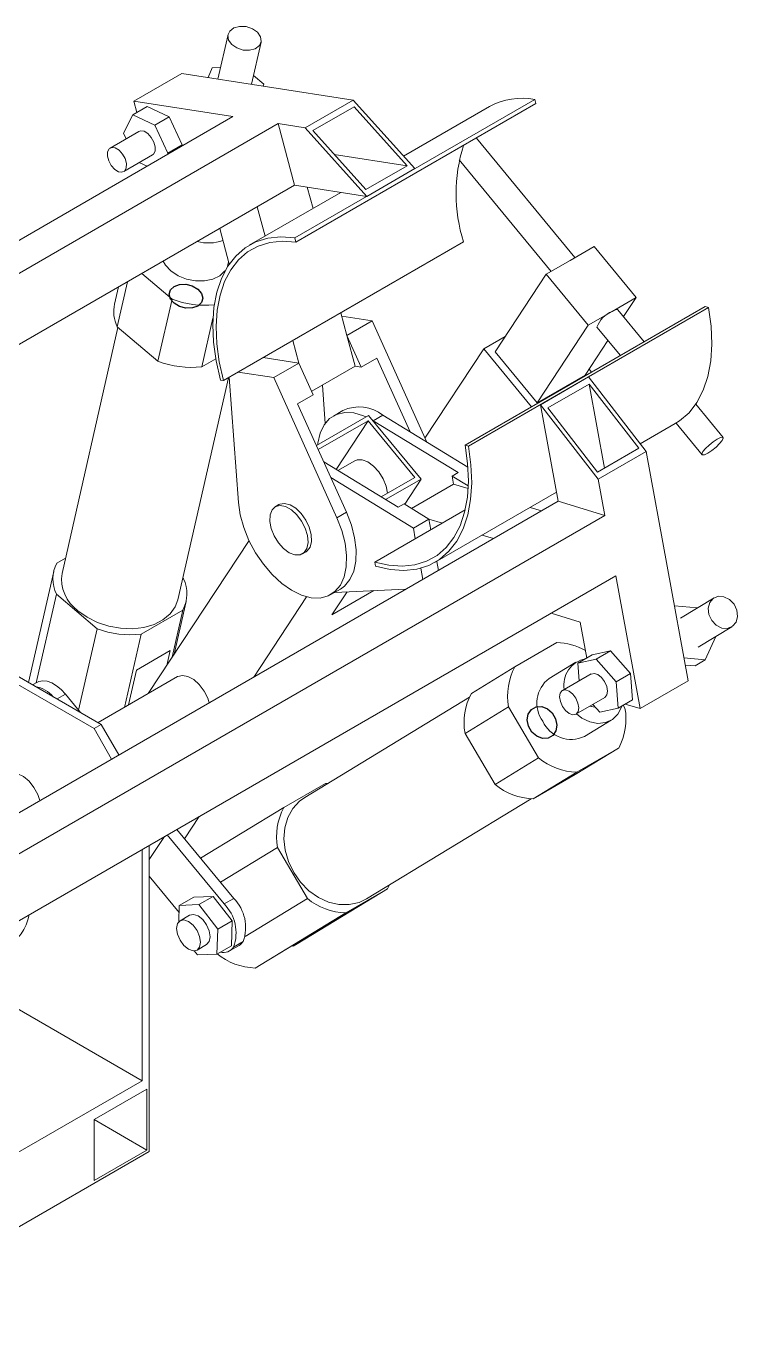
# Model space of a CAD drawing. Header units: millimetres. Extents: x 174 to 988, y 116 to 750.
# Drawn here: x 935.2 to 987.6, y 175.5 to 272.6 of the extents above; entities that cross this region are included whole.
import ezdxf

# ---------------------------------------------------------------- set-up
doc = ezdxf.new("R2010")
doc.units = ezdxf.units.MM

msp = doc.modelspace()

# ---------------------------------------------------------------- linework, layer by layer
at = {"color": 7, "linetype": 'Continuous', "lineweight": 15}
for p, q in [((950.039, 271.953), (949.293, 268.675)), ((951.77, 268.291), (952.477, 271.398)), ((943.1, 267.045), (946.635, 269.086)), ((959.252, 267.133), (946.635, 269.086)), ((948.868, 269.505), (948.569, 268.787)), ((949.492, 269.546), (948.868, 269.505)), ((952.668, 268.305), (951.917, 268.939)), ((952.608, 268.161), (952.668, 268.305)), ((952.668, 268.305), (952.634, 268.157)), ((950.404, 265.914), (943.1, 267.045)), ((943.322, 266.216), (943.1, 267.045)), ((972.626, 267.186), (954.948, 256.981)), ((955.717, 265.092), (959.252, 267.133)), ((963.787, 262.084), (959.252, 267.133)), ((972.626, 267.186), (972.711, 266.869)), ((943.017, 266.04), (944.078, 266.652)), ((945.702, 265.907), (944.078, 266.652)), ((972.711, 266.869), (955.033, 256.663)), ((959.322, 266.637), (956.282, 264.881)), ((963.222, 262.294), (959.322, 266.637)), ((969.285, 266.653), (962.962, 263.002)), ((900.907, 237.34), (950.404, 265.914)), ((904.227, 236.826), (953.724, 265.4)), ((943.017, 266.04), (942.35, 264.704)), ((944.642, 265.295), (943.017, 266.04)), ((944.642, 265.295), (945.702, 265.907)), ((945.599, 263.215), (944.642, 265.295)), ((946.659, 263.827), (945.702, 265.907)), ((955.717, 265.092), (953.724, 265.4)), ((953.724, 265.4), (954.939, 260.865)), ((943.474, 264.826), (941.353, 263.601)), ((942.35, 264.704), (942.542, 264.287)), ((960.252, 260.042), (955.717, 265.092)), ((956.282, 264.881), (960.182, 260.539)), ((975.58, 255.539), (968.328, 264.338)), ((945.546, 263.11), (945.599, 263.215)), ((945.599, 263.215), (946.659, 263.827)), ((946.607, 263.722), (946.659, 263.827)), ((942.353, 261.869), (944.474, 263.093)), ((943.504, 262.533), (944.086, 262.267)), ((963.222, 262.294), (957.86, 263.124)), ((960.182, 260.539), (963.222, 262.294)), ((967.064, 262.727), (973.824, 254.525)), ((963.787, 262.084), (960.252, 260.042)), ((908.454, 234.029), (954.939, 260.865)), ((958.346, 260.338), (951.607, 256.448)), ((960.252, 260.042), (954.939, 260.865)), ((955.878, 260.72), (956.297, 259.155)), ((952.183, 259.274), (952.761, 257.114)), ((950.127, 255.065), (949.426, 257.682)), ((967.384, 256.694), (949.706, 246.489)), ((954.948, 256.981), (955.033, 256.663)), ((976.99, 256.353), (975.222, 255.333)), ((980.087, 252.596), (976.99, 256.353)), ((950.034, 255.026), (950.082, 255.236)), ((975.222, 255.333), (973.455, 254.312)), ((942.627, 253.757), (941.873, 250.443)), ((943.68, 254.365), (945.915, 252.475)), ((969.702, 248.611), (973.455, 254.312)), ((973.455, 254.312), (976.551, 250.555)), ((941.967, 253.376), (941.681, 252.12)), ((945.915, 252.475), (944.876, 247.905)), ((978.319, 251.575), (980.087, 252.596)), ((979.163, 251.192), (980.087, 252.596)), ((985.174, 251.926), (967.496, 241.72)), ((985.415, 251.852), (967.737, 241.647)), ((976.551, 250.555), (978.319, 251.575)), ((980.691, 249.338), (978.75, 251.693)), ((985.415, 251.852), (985.174, 251.926)), ((948.929, 251.078), (948.115, 247.501)), ((958.352, 251.48), (958.799, 249.814)), ((958.419, 251.231), (960.655, 250.885)), ((960.655, 250.885), (958.799, 249.814)), ((960.655, 250.885), (964.671, 241.963)), ((972.799, 244.854), (976.551, 250.555)), ((941.93, 250.396), (937.812, 232.297)), ((941.873, 250.443), (944.876, 247.905)), ((958.799, 249.814), (959.406, 247.546)), ((958.799, 249.814), (959.85, 247.477)), ((968.873, 248.826), (970.438, 249.729)), ((977.206, 250.421), (978.935, 248.324)), ((954.817, 249.439), (955.263, 247.773)), ((968.873, 248.826), (964.543, 242.247)), ((972.397, 244.55), (968.873, 248.826)), ((972.799, 244.854), (969.702, 248.611)), ((976.334, 246.895), (978.012, 249.443)), ((949.13, 248.087), (948.115, 247.501)), ((952.634, 248.18), (955.263, 247.773)), ((953.407, 246.701), (955.263, 247.773)), ((955.263, 247.773), (956.315, 245.436)), ((959.85, 247.477), (960.999, 248.14)), ((960.999, 248.14), (963.442, 242.714)), ((946.344, 230.356), (950.061, 246.694)), ((950.807, 237.504), (950.123, 246.73)), ((950.778, 247.108), (953.407, 246.701)), ((953.407, 246.701), (958.051, 236.383)), ((959.406, 247.546), (956.199, 245.694)), ((959.406, 247.546), (959.85, 247.477)), ((976.334, 246.895), (972.799, 244.854)), ((976.576, 246.75), (973.04, 244.709)), ((976.576, 246.75), (980.83, 241.26)), ((976.624, 247.335), (976.816, 247.101)), ((949.706, 246.489), (949.474, 246.525)), ((957.195, 243.338), (956.987, 246.149)), ((973.586, 244.467), (976.626, 246.223)), ((976.626, 246.223), (980.285, 241.502)), ((976.626, 246.223), (977.758, 240.043)), ((955.166, 244.773), (956.315, 245.436)), ((958.758, 236.791), (955.166, 244.773)), ((973.04, 244.709), (977.295, 239.219)), ((973.04, 244.709), (974.342, 237.6)), ((986.492, 242.299), (984.479, 244.741)), ((960.388, 243.927), (956.545, 241.709)), ((958.502, 244.285), (957.795, 243.877)), ((964.259, 239.23), (960.388, 243.927)), ((961.441, 243.937), (960.734, 243.528)), ((967.703, 240.11), (961.441, 243.937)), ((977.244, 239.747), (973.586, 244.467)), ((960.357, 243.521), (956.684, 241.401)), ((960.357, 243.521), (958.003, 239.945)), ((963.794, 239.35), (960.357, 243.521)), ((966.983, 239.71), (960.734, 243.528)), ((980.392, 241.827), (982.969, 243.314)), ((983.033, 243.352), (984.948, 241.027)), ((967.737, 241.647), (967.496, 241.72)), ((980.285, 241.502), (977.244, 239.747)), ((977.295, 239.219), (980.83, 241.26)), ((980.83, 241.26), (983.923, 224.377)), ((957.087, 240.506), (962.563, 237.159)), ((959.37, 240.576), (958.136, 239.864)), ((963.686, 235.633), (957.608, 239.347)), ((961.317, 237.92), (963.794, 239.35)), ((961.644, 237.721), (964.259, 239.23)), ((964.259, 239.23), (963.047, 237.389)), ((966.541, 239.455), (966.983, 239.71)), ((967.727, 238.731), (966.541, 239.455)), ((966.65, 238.861), (966.541, 239.455)), ((977.295, 239.219), (977.783, 236.554)), ((966.65, 238.861), (963.559, 237.076)), ((965.291, 233.109), (974.221, 238.264)), ((967.717, 238.536), (966.65, 238.861)), ((974.342, 237.6), (927.752, 210.704)), ((953.784, 237.352), (953.519, 237.199)), ((967.496, 236.964), (960.851, 233.127)), ((962.563, 237.159), (963.005, 237.414)), ((964.835, 236.296), (963.005, 237.414)), ((973.118, 236.893), (972.285, 237.147)), ((974.342, 237.6), (977.783, 236.554)), ((977.783, 236.554), (928.286, 207.979)), ((958.051, 236.383), (958.758, 236.791)), ((963.686, 235.633), (964.835, 236.296)), ((964.979, 235.51), (964.835, 236.296)), ((965.821, 235.997), (964.835, 236.296)), ((963.83, 234.847), (963.686, 235.633)), ((969.583, 234.852), (968.749, 235.106)), ((951.583, 234.713), (944.165, 223.444)), ((938.068, 233.421), (937.437, 233.057)), ((955.519, 233.734), (955.784, 233.887)), ((960.851, 233.127), (960.908, 232.816)), ((965.528, 232.512), (965.406, 233.176)), ((978.597, 232.111), (929.099, 203.537)), ((937.202, 232.435), (935.344, 224.267)), ((964.379, 231.848), (964.228, 232.67)), ((978.597, 232.111), (980.387, 222.336)), ((946.705, 231.941), (946.761, 231.894)), ((957.607, 230.73), (958.314, 231.138)), ((957.899, 230.898), (963.134, 231.13)), ((937.395, 230.758), (935.912, 224.241)), ((937.395, 230.758), (940.397, 228.22)), ((946.071, 226.339), (946.953, 230.217)), ((955.818, 230.569), (951.929, 224.661)), ((960.776, 231.026), (957.683, 229.24)), ((958.801, 230.938), (957.683, 229.24)), ((985.831, 230.493), (983.365, 228.991)), ((946.718, 229.595), (943.636, 227.816)), ((946.718, 229.595), (945.928, 226.122)), ((973.837, 229.363), (975.97, 228.714)), ((982.91, 229.909), (984.62, 229.755)), ((940.397, 228.22), (939.035, 222.232)), ((975.97, 228.714), (976.457, 226.059)), ((984.665, 226.856), (987.131, 228.357)), ((930.093, 227.299), (940.699, 221.176)), ((943.636, 227.816), (942.411, 222.431)), ((985.971, 227.651), (985.185, 225.933)), ((929.562, 226.993), (940.169, 220.87)), ((945.775, 226.608), (943.3, 225.179)), ((945.525, 225.509), (945.775, 226.608)), ((974.245, 227.195), (971.163, 225.416)), ((975.804, 225.682), (976.865, 226.295)), ((978.207, 226.594), (976.865, 226.295)), ((977.147, 225.981), (978.207, 226.594)), ((979.684, 224.936), (978.207, 226.594)), ((971.163, 225.416), (967.956, 223.464)), ((975.657, 225.763), (973.684, 224.562)), ((977.147, 225.981), (975.804, 225.682)), ((975.804, 225.682), (975.894, 224.378)), ((978.623, 224.323), (977.147, 225.981)), ((985.185, 225.933), (983.612, 226.073)), ((984.445, 225.482), (983.708, 225.548)), ((984.445, 225.482), (985.185, 225.933)), ((946.329, 224.692), (940.468, 221.309)), ((943.3, 225.179), (942.715, 222.606)), ((976.781, 224.891), (974.66, 223.666)), ((978.623, 224.323), (979.684, 224.936)), ((978.757, 222.367), (978.623, 224.323)), ((979.818, 222.979), (979.684, 224.936)), ((980.387, 222.336), (983.923, 224.377)), ((935.966, 224.272), (935.651, 224.09)), ((939.184, 222.05), (938.069, 223.403)), ((967.814, 223.184), (955.691, 215.804)), ((970.698, 222.468), (967.491, 220.517)), ((970.698, 222.468), (972.906, 218.71)), ((975.66, 221.934), (977.781, 223.158)), ((976.898, 222.649), (977.415, 222.068)), ((978.757, 222.367), (979.818, 222.979)), ((979.148, 222.592), (979.27, 222.384)), ((979.286, 222.672), (980.387, 222.336)), ((976.284, 220.291), (978.257, 221.492)), ((977.415, 222.068), (978.757, 222.367)), ((940.169, 220.87), (940.699, 221.176)), ((941.467, 218.621), (940.169, 220.87)), ((940.699, 221.176), (941.997, 218.928)), ((967.491, 220.517), (969.7, 216.759)), ((972.906, 218.71), (969.7, 216.759)), ((978.805, 219.437), (975.598, 217.485)), ((978.805, 219.437), (975.722, 217.657)), ((975.722, 217.657), (972.516, 215.705)), ((957.227, 216.836), (954.144, 215.057)), ((957.379, 216.832), (957.227, 216.836)), ((975.598, 217.485), (972.516, 215.705)), ((960.24, 208.33), (972.364, 215.71)), ((954.144, 215.057), (948.02, 211.329)), ((947.914, 214.398), (946.838, 212.763)), ((945.351, 212.918), (944.235, 211.222)), ((949.75, 207.965), (945.565, 213.042)), ((950.457, 208.373), (946.272, 213.45)), ((943.705, 211.968), (943.705, 194.945)), ((944.235, 212.274), (944.235, 189.739)), ((953.679, 212.109), (949.483, 209.555)), ((953.679, 212.109), (955.888, 208.351)), ((946.435, 207.326), (944.235, 209.995)), ((961.786, 209.077), (955.127, 205.024)), ((961.786, 209.077), (958.704, 207.298)), ((961.786, 209.077), (961.928, 209.358)), ((946.451, 207.855), (946.415, 206.662)), ((947.511, 208.467), (946.451, 207.855)), ((947.892, 207.909), (946.451, 207.855)), ((948.953, 208.521), (947.511, 208.467)), ((948.953, 208.521), (947.892, 207.909)), ((949.278, 206.111), (947.892, 207.909)), ((950.338, 206.723), (948.953, 208.521)), ((949.75, 207.965), (950.457, 208.373)), ((955.888, 208.351), (951.312, 205.566)), ((947.211, 207.14), (946.504, 206.731)), ((958.704, 207.298), (952.045, 203.244)), ((954.823, 204.849), (959.509, 207.701)), ((959.509, 207.701), (957.035, 206.272)), ((949.221, 204.259), (949.278, 206.111)), ((950.338, 206.723), (949.278, 206.111)), ((950.282, 204.871), (950.338, 206.723)), ((957.035, 206.272), (952.348, 203.42)), ((947.754, 204.566), (948.461, 204.974)), ((950.147, 204.504), (950.854, 204.912)), ((950.445, 204.791), (951.152, 205.199)), ((954.79, 204.906), (954.823, 204.849)), ((955.127, 205.024), (954.823, 204.849)), ((947.546, 204.508), (947.78, 204.205)), ((947.78, 204.205), (949.221, 204.259)), ((950.282, 204.871), (949.221, 204.259)), ((952.348, 203.42), (952.045, 203.244)), ((930.214, 202.732), (943.705, 194.945)), ((943.705, 194.945), (920.016, 181.27)), ((944.058, 194.332), (940.169, 192.087)), ((944.058, 189.841), (944.058, 194.332)), ((940.169, 192.087), (940.169, 187.596)), ((944.058, 189.841), (940.169, 192.086)), ((919.486, 175.452), (944.235, 189.739)), ((940.169, 187.596), (944.058, 189.841))]:
    msp.add_line(p, q, dxfattribs=at)
at = {"color": 8, "linetype": 'Continuous', "lineweight": 15}
msp.add_line((938.069, 223.403), (937.455, 223.049), dxfattribs=at)
at = {"color": 7, "linetype": 'Continuous', "lineweight": 15, "flags": 128}
for points in [[(952.349, 271.14), (952.045, 270.909), (951.622, 270.795), (951.143, 270.815), (950.681, 270.967), (950.308, 271.226), (950.079, 271.553), (950.03, 271.9), (950.167, 272.212), (950.471, 272.442), (950.895, 272.556), (951.373, 272.536), (951.835, 272.385), (952.208, 272.126), (952.437, 271.798), (952.487, 271.452), (952.349, 271.14)], [(944.663, 263.377), (944.672, 263.691), (944.575, 264.045), (944.386, 264.386), (944.134, 264.662), (943.859, 264.832), (943.6, 264.868), (943.474, 264.826)], [(942.542, 262.153), (942.551, 262.466), (942.453, 262.82), (942.264, 263.162), (942.013, 263.438), (941.737, 263.607), (941.479, 263.644), (941.278, 263.542), (941.164, 263.317), (941.155, 263.004), (941.253, 262.649), (941.442, 262.308), (941.693, 262.032), (941.969, 261.862), (942.227, 261.826), (942.428, 261.928), (942.542, 262.153)], [(944.474, 263.093), (944.55, 263.152), (944.663, 263.377)], [(949.474, 246.525), (949.156, 247.937), (948.969, 249.308), (948.915, 250.62), (948.995, 251.852), (949.208, 252.987), (949.551, 254.009), (950.018, 254.902), (950.604, 255.653), (951.298, 256.251), (952.092, 256.689), (952.974, 256.958), (953.931, 257.056), (954.948, 256.981)], [(949.706, 246.489), (949.397, 247.863), (949.215, 249.198), (949.163, 250.474), (949.24, 251.673), (949.448, 252.777), (949.781, 253.771), (950.236, 254.64), (950.806, 255.371), (951.482, 255.953), (952.254, 256.379), (953.112, 256.641), (954.043, 256.737), (955.033, 256.663)], [(945.263, 255.279), (945.429, 254.991), (945.828, 254.56)], [(945.828, 254.56), (946.359, 254.205), (946.98, 253.952), (947.648, 253.82), (948.312, 253.819), (948.922, 253.948), (949.435, 254.198), (949.811, 254.551), (949.812, 254.553)], [(949.967, 254.82), (950.022, 254.98), (950.034, 255.026)], [(978.319, 251.575), (978.564, 251.692), (978.719, 251.712), (978.75, 251.693)], [(982.969, 243.314), (983.292, 243.521), (983.985, 244.122), (984.568, 244.876), (985.033, 245.772), (985.373, 246.796), (985.584, 247.933), (985.661, 249.167), (985.605, 250.48), (985.415, 251.852)], [(960.195, 243.816), (960.005, 243.897), (959.296, 244.101), (958.632, 244.133), (958.034, 243.994), (957.523, 243.687), (957.115, 243.222), (956.824, 242.616), (956.661, 241.888), (956.647, 241.768)], [(985.379, 241.145), (985.676, 241.341), (985.979, 241.585), (986.243, 241.842), (986.427, 242.072), (986.504, 242.239), (986.461, 242.318), (986.306, 242.298), (986.061, 242.182), (985.765, 241.986), (985.461, 241.741), (985.197, 241.485), (985.013, 241.255), (984.936, 241.088), (984.979, 241.008), (985.134, 241.028), (985.379, 241.145)], [(960.851, 233.127), (961.885, 232.89), (962.874, 232.82), (963.803, 232.919), (964.66, 233.185), (965.431, 233.613), (966.105, 234.199), (966.672, 234.932), (967.125, 235.804), (967.456, 236.8), (967.661, 237.907), (967.736, 239.107), (967.681, 240.385), (967.496, 241.72)], [(960.908, 232.816), (961.97, 232.573), (962.987, 232.501), (963.942, 232.602), (964.822, 232.875), (965.615, 233.316), (966.307, 233.917), (966.891, 234.671), (967.356, 235.567), (967.696, 236.591), (967.906, 237.728), (967.983, 238.962), (967.927, 240.275), (967.737, 241.647)], [(961.778, 238.186), (961.778, 238.186), (961.676, 238.718), (961.458, 239.26), (961.143, 239.766), (960.76, 240.189), (960.342, 240.494), (959.926, 240.651), (959.55, 240.648), (959.37, 240.576)], [(958.051, 236.383), (958.415, 235.441), (958.656, 234.506), (958.769, 233.607), (958.747, 232.776), (958.593, 232.041), (958.312, 231.425), (957.912, 230.949), (957.408, 230.63), (956.816, 230.478), (956.156, 230.498), (955.45, 230.689), (954.721, 231.046), (953.995, 231.556), (953.295, 232.201), (952.645, 232.961), (952.066, 233.811), (951.579, 234.72), (951.199, 235.66), (950.939, 236.599), (950.807, 237.504)], [(953.28, 236.969), (953.536, 237.208), (953.88, 237.292), (954.28, 237.214), (954.701, 236.98), (955.106, 236.612), (955.46, 236.143), (955.729, 235.613), (955.891, 235.07), (955.931, 234.562), (955.845, 234.135), (955.642, 233.826), (955.339, 233.663), (954.963, 233.66), (954.547, 233.817), (954.129, 234.121), (953.746, 234.545), (953.431, 235.051), (953.213, 235.593), (953.111, 236.124), (953.134, 236.597), (953.28, 236.969)], [(953.784, 237.352), (953.846, 237.383), (954.2, 237.444), (954.606, 237.342), (955.027, 237.088), (955.427, 236.703), (955.77, 236.221), (956.025, 235.687), (956.17, 235.146), (956.191, 234.647), (956.088, 234.235), (955.869, 233.946), (955.784, 233.887)], [(958.314, 231.138), (958.619, 231.357), (959.019, 231.833), (959.301, 232.449), (959.454, 233.185), (959.476, 234.015), (959.364, 234.914), (959.122, 235.849), (958.758, 236.791)], [(938.984, 229.54), (939.654, 229.064), (940.423, 228.68), (941.26, 228.405), (942.131, 228.249), (942.999, 228.219), (943.829, 228.317), (944.588, 228.537), (945.244, 228.872), (945.77, 229.307), (946.146, 229.825), (946.344, 230.356)], [(985.397, 229.723), (985.51, 230.142), (985.77, 230.452), (986.139, 230.605), (986.56, 230.579), (986.969, 230.378), (987.304, 230.031), (987.513, 229.592), (987.566, 229.127), (987.453, 228.708), (987.192, 228.398), (986.823, 228.244), (986.402, 228.27), (985.993, 228.472), (985.658, 228.819), (985.449, 229.258), (985.397, 229.723)], [(935.966, 224.272), (936.112, 224.339), (936.403, 224.389), (936.724, 224.352), (937.065, 224.228), (937.412, 224.023), (937.751, 223.745), (938.069, 223.403)], [(946.329, 224.692), (946.346, 224.702), (946.689, 224.786), (947.09, 224.708), (947.511, 224.474), (947.916, 224.106), (948.269, 223.636), (948.539, 223.106), (948.653, 222.77)], [(977.781, 223.158), (977.788, 223.162), (977.938, 223.343), (977.988, 223.627), (977.931, 223.972), (977.774, 224.325), (977.543, 224.632), (977.271, 224.846), (977.002, 224.936), (976.774, 224.887)], [(974.653, 223.662), (974.503, 223.481), (974.453, 223.197), (974.51, 222.852), (974.666, 222.5), (974.898, 222.193), (975.169, 221.978), (975.439, 221.889), (975.666, 221.938), (975.816, 222.118), (975.867, 222.403), (975.809, 222.747), (975.653, 223.1), (975.421, 223.407), (975.15, 223.622), (974.88, 223.711), (974.653, 223.662)], [(975.701, 221.958), (976.104, 221.636), (976.676, 221.356), (977.268, 221.244), (977.837, 221.31), (978.341, 221.547), (978.742, 221.938), (979.011, 222.455), (979.034, 222.526)], [(976.703, 222.536), (976.78, 222.505), (977.086, 222.437)], [(936.19, 215.575), (936.034, 216.011), (935.747, 216.533), (935.382, 216.988), (934.971, 217.333), (934.551, 217.539), (934.159, 217.588), (933.866, 217.498)], [(955.691, 215.804), (955.306, 215.525), (954.812, 214.984), (954.448, 214.323), (954.227, 213.57), (954.16, 212.756), (954.248, 211.913), (954.489, 211.077), (954.872, 210.281)], [(954.872, 210.281), (955.381, 209.559), (955.997, 208.939), (956.692, 208.447), (957.44, 208.103), (958.21, 207.922), (958.969, 207.91), (959.688, 208.069), (960.24, 208.33)], [(948.461, 204.974), (948.461, 204.974), (948.653, 205.195), (948.72, 205.547), (948.653, 205.976), (948.461, 206.418), (948.174, 206.805), (947.836, 207.078), (947.498, 207.195), (947.211, 207.14)], [(948.013, 205.138), (947.946, 205.568), (947.754, 206.01), (947.467, 206.396), (947.129, 206.669), (946.791, 206.787), (946.504, 206.731), (946.312, 206.511), (946.245, 206.159), (946.312, 205.73), (946.504, 205.288), (946.791, 204.901), (947.129, 204.628), (947.467, 204.51), (947.754, 204.566), (947.946, 204.787), (948.013, 205.138)], [(951.152, 205.199), (950.956, 204.982), (950.854, 204.912)]]:
    msp.add_lwpolyline(points, dxfattribs=at)
at = {"color": 7, "linetype": 'Continuous', "flags": 128}
for points in [[(947.814, 251.974), (947.414, 251.829), (946.942, 251.816), (946.47, 251.936), (946.069, 252.172), (945.8, 252.487), (945.705, 252.834), (945.798, 253.159), (946.065, 253.414), (946.464, 253.558), (946.936, 253.572), (947.409, 253.451), (947.81, 253.215), (948.078, 252.9), (948.173, 252.553), (948.08, 252.228), (947.814, 251.974)], [(972.149, 221.94), (972.376, 222.282), (972.723, 222.477), (973.137, 222.496), (973.555, 222.335), (973.913, 222.019), (974.157, 221.597), (974.25, 221.132), (974.176, 220.695), (973.949, 220.354), (973.602, 220.159), (973.188, 220.14), (972.77, 220.301), (972.412, 220.616), (972.168, 221.039), (972.075, 221.503), (972.149, 221.94)]]:
    msp.add_lwpolyline(points, dxfattribs=at)
at = {"color": 7, "linetype": 'Continuous', "lineweight": 15}
for centre, radius, start, end in [((971.699, 262.265), 5.008, 79.32918, 118.81414), ((978.516, 260.243), 11.684, 162.30987, 197.68213), ((948.602, 259.731), 3.121, 254.48235, 289.89544), ((948.381, 259.033), 7.006, 249.3978, 275.25557), ((944.279, 251.569), 2.656, 168.00992, 205.07073), ((979.014, 249.792), 1.914, 111.2907, 160.80593), ((947.336, 254.442), 6.984, 249.37475, 276.40428), ((959.689, 241.728), 2.819, 51.56389, 114.90206), ((939.701, 231.865), 2.558, 152.23615, 205.64377), ((940.661, 231.881), 2.879, 171.69709, 234.38548), ((944.455, 230.787), 2.558, 332.23748, 25.64243), ((942.857, 234.757), 6.984, 249.37513, 276.40391), ((974.144, 222.727), 4.47, 60.33974, 88.7019), ((975.226, 223.264), 4.598, 152.09316, 189.96945), ((976.696, 224.102), 1.928, 100.20059, 190.6033), ((975.065, 222.744), 2.283, 127.23885, 215.89534), ((935.427, 221.72), 2.293, 40.70467, 79.30071), ((972.019, 221.313), 4.598, 152.09342, 189.96969), ((974.742, 221.588), 4.598, 332.09337, 9.96974), ((975.307, 222.382), 2.308, 205.0251, 295.02596), ((975.874, 222.354), 4.699, 230.83619, 268.15561), ((972.667, 220.402), 4.699, 230.83647, 268.15584), ((958.207, 212.905), 4.598, 152.09328, 189.96936), ((947.607, 205.832), 3.023, 339.84821, 44.87052), ((948.314, 206.24), 3.023, 339.84821, 44.87052), ((958.855, 211.995), 4.699, 230.83646, 268.15563), ((931.663, 207.902), 3.795, 302.61674, 348.80879), ((952.196, 207.941), 4.699, 230.83646, 268.15563), ((949.683, 205.299), 0.917, 257.01362, 326.28209)]:
    msp.add_arc(centre, radius, start, end, dxfattribs=at)

doc.saveas('drawing.dxf')
